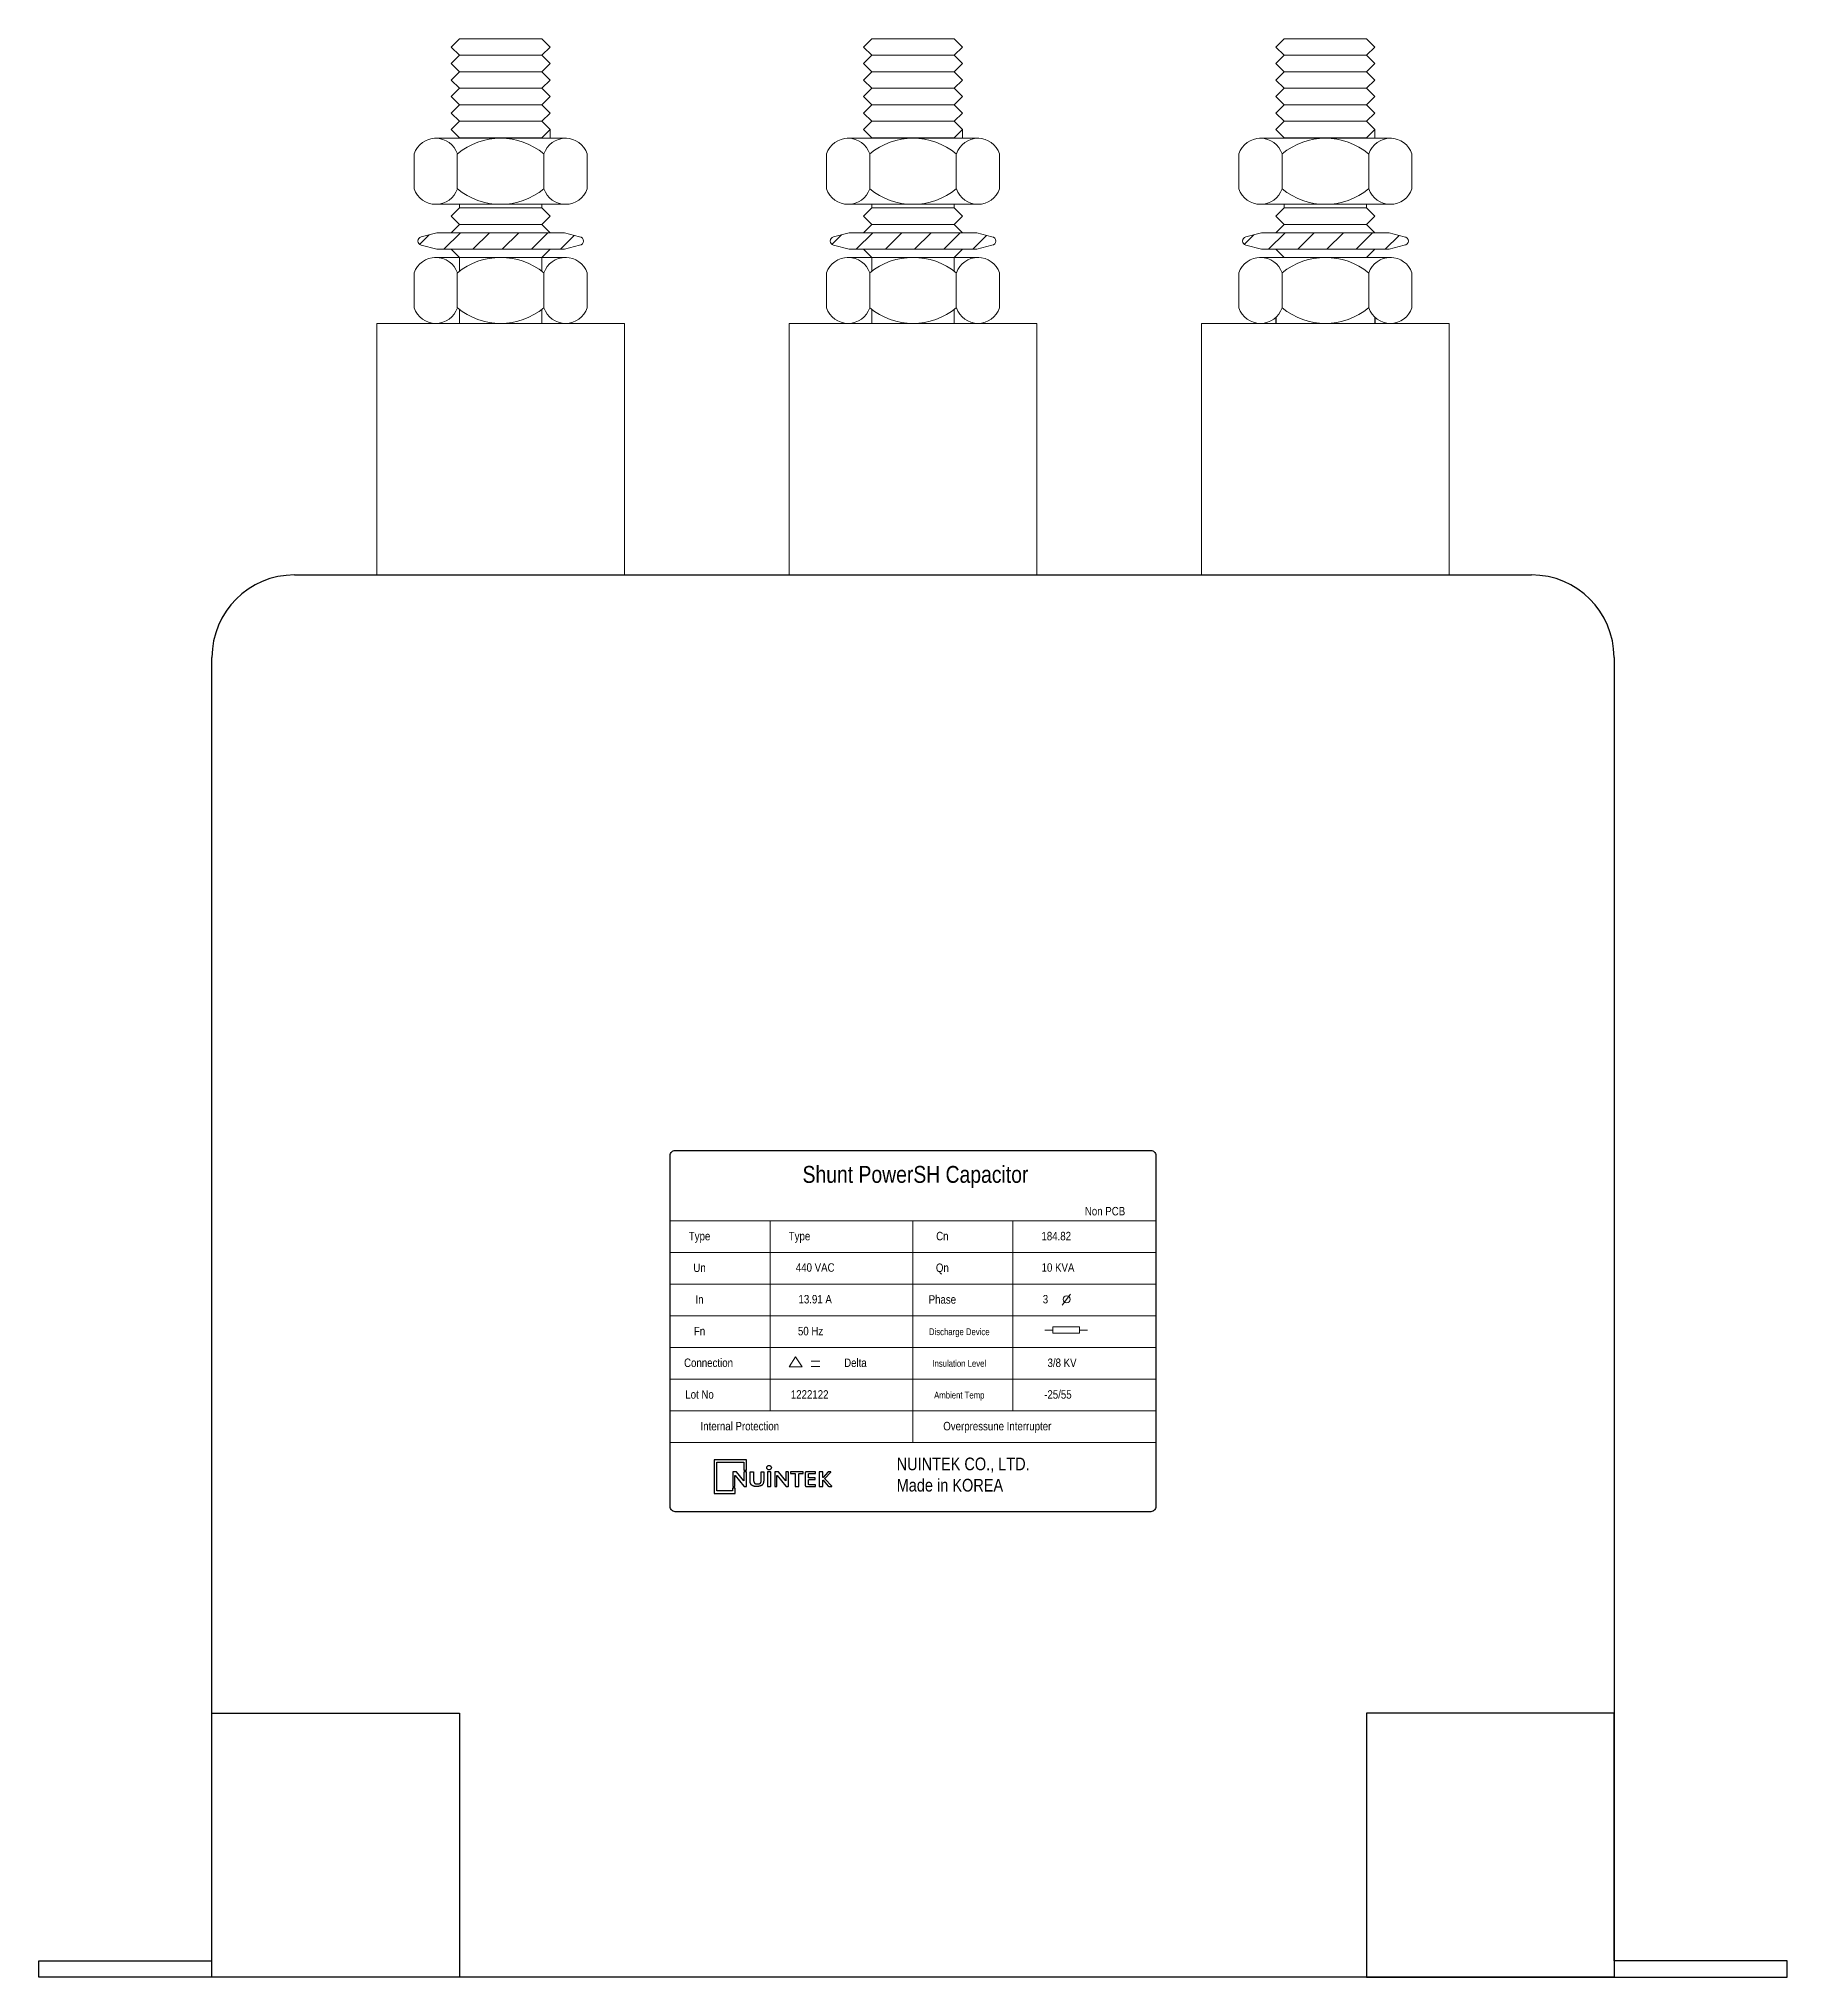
# Model space of a CAD drawing. Header units: millimetres. Extents: x 0 to 212, y 0 to 235.
import ezdxf
from ezdxf.enums import TextEntityAlignment as Align

# ---------------------------------------------------------------- set-up
doc = ezdxf.new("R2010")
doc.units = ezdxf.units.MM
doc.layers.add('00', color=7, linetype='Continuous', lineweight=0)
doc.styles.add('Helvetica-Narrow', font='txt')

# ---------------------------------------------------------------- blocks, each defined once
blk = doc.blocks.new('Nuintek')
at = {"color": 150}
blk.add_lwpolyline([(1.82, 2.33), (1.82, 3.83), (-2.8, 3.83), (-2.8, 3.83), (-2.8, -0.99), (0.18, -0.99), (0.18, -0.23), (-0.18, -0.23), (-0.18, -0.63), (-2.44, -0.63), (-2.44, 3.47), (1.45, 3.47), (1.45, 2.33)], close=True, dxfattribs=at)
for points in [[(-0.11, 0), (0.11, 0, 0.414214), (0.15, 0.04), (0.15, 1.58, -0.70472), (0.17, 1.59), (1.45, 0.03, 0.224867), (1.51, 0), (1.75, 0, 0.414214), (1.79, 0.04), (1.79, 2.07, 0.414214), (1.75, 2.11), (1.49, 2.11, 0.414214), (1.45, 2.07), (1.45, 0.81, -0.706602), (1.43, 0.8), (0.4, 2.08, 0.226187), (0.34, 2.11), (-0.11, 2.11, 0.414214), (-0.15, 2.07), (-0.15, 0.04, 0.414214)], [(4.82, 2.07), (4.82, 0.04, 0.414214), (4.86, 0), (5.23, 0, 0.414214), (5.27, 0.04), (5.27, 2.07, 0.414214), (5.23, 2.11), (4.86, 2.11, 0.414214)], [(5.89, 0), (6.12, 0, 0.414214), (6.16, 0.04), (6.16, 1.58, -0.70472), (6.18, 1.59), (7.45, 0.03, 0.224867), (7.52, 0), (7.76, 0, 0.414214), (7.8, 0.04), (7.8, 2.07, 0.414214), (7.76, 2.11), (7.5, 2.11, 0.414214), (7.46, 2.07), (7.46, 0.81, -0.706602), (7.44, 0.8), (6.4, 2.08, 0.226187), (6.34, 2.11), (5.89, 2.11, 0.414214), (5.85, 2.07), (5.85, 0.04, 0.414214)], [(9.86, 2.11), (8.15, 2.11, 0.414214), (8.11, 2.07), (8.11, 1.89, 0.414214), (8.15, 1.85), (8.74, 1.85, -0.414214), (8.78, 1.81), (8.78, 0.04, 0.414214), (8.82, 0), (9.26, 0, 0.414214), (9.3, 0.04), (9.3, 1.81, -0.414214), (9.34, 1.85), (9.86, 1.85, 0.414214), (9.9, 1.89), (9.9, 2.07, 0.414214)], [(11.68, 2.11), (10.37, 2.11, 0.414214), (10.22, 1.96), (10.22, 0.15, 0.414214), (10.37, 0), (11.68, 0), (11.68, 0.26), (10.74, 0.26, -0.414214), (10.7, 0.3), (10.7, 0.94, -0.414214), (10.74, 0.98), (11.66, 0.98), (11.66, 1.24), (10.74, 1.24, -0.414214), (10.7, 1.28), (10.7, 1.81, -0.414214), (10.74, 1.85), (11.68, 1.85)], [(13.02, 1.14), (13.86, 2.07, 0.650559), (13.85, 2.11), (13.58, 2.11, 0.208632), (13.47, 2.06), (12.77, 1.31, -0.681762), (12.75, 1.31), (12.75, 2.07, 0.414214), (12.71, 2.11), (12.23, 2.11, 0.414214), (12.19, 2.07), (12.19, 0.04, 0.414214), (12.23, 0), (12.71, 0, 0.414214), (12.75, 0.04), (12.75, 0.88, -0.687152), (12.77, 0.89), (13.52, 0.05, 0.212465), (13.64, 0), (13.99, 0, 0.656311), (14.01, 0.04), (13.02, 1.09, -0.390361)]]:
    blk.add_lwpolyline(points, format="xyb", close=True, dxfattribs=at)
blk.add_circle((5.04, 2.69), 0.326, dxfattribs=at)
blk.add_rational_spline([(2.31, 0.85), (2.31, 0.53), (2.41, 0.3), (2.61, 0.16), (2.75, 0.05), (2.95, 0), (3.2, 0), (3.44, 0), (3.82, 0.05), (3.97, 0.16), (4.17, 0.3), (4.27, 0.53), (4.27, 0.85), (4.27, 1.26), (4.27, 1.66), (4.27, 2.07), (4.27, 2.09), (4.25, 2.11), (4.23, 2.11), (4.14, 2.11), (4.06, 2.11), (3.97, 2.11), (3.95, 2.11), (3.93, 2.09), (3.93, 2.07), (3.93, 1.66), (3.93, 1.25), (3.93, 0.83), (3.93, 0.69), (3.88, 0.57), (3.78, 0.48), (3.68, 0.4), (3.54, 0.36), (3.38, 0.36), (3.21, 0.36), (3.08, 0.4), (2.98, 0.48), (2.88, 0.57), (2.83, 0.69), (2.83, 0.83), (2.83, 1.25), (2.83, 1.66), (2.83, 2.07), (2.83, 2.08), (2.83, 2.09), (2.82, 2.1), (2.81, 2.11), (2.8, 2.11), (2.79, 2.11), (2.64, 2.11), (2.5, 2.11), (2.35, 2.11), (2.34, 2.11), (2.33, 2.11), (2.32, 2.1), (2.31, 2.09), (2.31, 2.08), (2.31, 2.07), (2.31, 1.66), (2.31, 1.26), (2.31, 0.85)], [1, 1, 1, 1, 1, 1, 1, 1, 1, 1, 1, 1, 1, 1, 1, 1, 0.804737854124, 0.804737854124, 1, 1, 1, 1, 0.804737854124, 0.804737854124, 1, 1, 1, 1, 1, 1, 1, 1, 1, 1, 1, 1, 1, 1, 1, 1, 1, 1, 1, 0.949253021674, 0.949253021674, 1, 0.949253021674, 0.949253021674, 1, 1, 1, 1, 0.949253021674, 0.949253021674, 1, 0.949253021674, 0.949253021674, 1, 1, 1, 1], degree=3, knots=[0, 0, 0, 0, 1, 1, 1, 2, 2, 2, 3, 3, 3, 4, 4, 4, 5, 5, 5, 6.570796, 6.570796, 6.570796, 7.570796, 7.570796, 7.570796, 9.141593, 9.141593, 9.141593, 10.141593, 10.141593, 10.141593, 11.141593, 11.141593, 11.141593, 12.141593, 12.141593, 12.141593, 13.141593, 13.141593, 13.141593, 14.141593, 14.141593, 14.141593, 15.141593, 15.141593, 15.141593, 15.926991, 15.926991, 15.926991, 16.712389, 16.712389, 16.712389, 17.712389, 17.712389, 17.712389, 18.497787, 18.497787, 18.497787, 19.283185, 19.283185, 19.283185, 20.283185, 20.283185, 20.283185, 20.283185], dxfattribs=at)
blk = doc.blocks.new('*U466')
at = {"color": 74, "lineweight": 5}
for p, q in [((-55, 111.37), (-56, 112.37)), ((-45, 111.37), (-55, 111.37)), ((-45, 111.37), (-44, 112.37)), ((-5, 111.37), (-6, 112.37)), ((5, 111.37), (-5, 111.37)), ((5, 111.37), (6, 112.37)), ((45, 111.37), (44, 112.37)), ((55, 111.37), (45, 111.37)), ((55, 111.37), (56, 112.37)), ((-55, 109.37), (-56, 110.37)), ((-55, 107.37), (-56, 108.37)), ((-55, 107.37), (-56, 108.37)), ((-45, 109.37), (-55, 109.37)), ((-45, 109.37), (-44, 110.37)), ((-45, 107.37), (-44, 108.37)), ((-45, 107.37), (-44, 108.37)), ((-5, 109.37), (-6, 110.37)), ((-5, 107.37), (-6, 108.37)), ((-5, 107.37), (-6, 108.37)), ((5, 109.37), (-5, 109.37)), ((5, 109.37), (6, 110.37)), ((5, 107.37), (6, 108.37)), ((5, 107.37), (6, 108.37)), ((45, 109.37), (44, 110.37)), ((45, 107.37), (44, 108.37)), ((45, 107.37), (44, 108.37)), ((55, 109.37), (45, 109.37)), ((55, 109.37), (56, 110.37)), ((55, 107.37), (56, 108.37)), ((55, 107.37), (56, 108.37)), ((-55, 105.37), (-56, 106.37)), ((-55, 105.37), (-56, 106.37)), ((-45, 107.37), (-55, 107.37)), ((-45, 107.37), (-55, 107.37)), ((-45, 105.37), (-44, 106.37)), ((-45, 105.37), (-44, 106.37)), ((-5, 105.37), (-6, 106.37)), ((-5, 105.37), (-6, 106.37)), ((5, 107.37), (-5, 107.37)), ((5, 107.37), (-5, 107.37)), ((5, 105.37), (6, 106.37)), ((5, 105.37), (6, 106.37)), ((45, 105.37), (44, 106.37)), ((45, 105.37), (44, 106.37)), ((55, 107.37), (45, 107.37)), ((55, 107.37), (45, 107.37)), ((55, 105.37), (56, 106.37)), ((55, 105.37), (56, 106.37)), ((-55, 103.37), (-56, 104.37)), ((-45, 105.37), (-55, 105.37)), ((-45, 105.37), (-55, 105.37)), ((-45, 103.37), (-44, 104.37)), ((-5, 103.37), (-6, 104.37)), ((5, 105.37), (-5, 105.37)), ((5, 105.37), (-5, 105.37)), ((5, 103.37), (6, 104.37)), ((45, 103.37), (44, 104.37)), ((55, 105.37), (45, 105.37)), ((55, 105.37), (45, 105.37)), ((55, 103.37), (56, 104.37)), ((-55, 101.37), (-56, 102.37)), ((-45, 103.37), (-55, 103.37)), ((-45, 101.37), (-55, 101.37)), ((-45, 101.37), (-44, 102.37)), ((-5, 101.37), (-6, 102.37)), ((5, 103.37), (-5, 103.37)), ((5, 101.37), (-5, 101.37)), ((5, 101.37), (6, 102.37)), ((45, 101.37), (44, 102.37)), ((55, 103.37), (45, 103.37)), ((55, 101.37), (45, 101.37)), ((55, 101.37), (56, 102.37)), ((-55, 90.86), (-56, 91.86)), ((-55, 92.86), (-55, 93.3)), ((-45, 92.86), (-55, 92.86)), ((-45, 92.86), (-45, 93.3)), ((-45, 90.86), (-44, 91.86)), ((-5, 90.86), (-6, 91.86)), ((-5, 92.86), (-5, 93.3)), ((5, 92.86), (-5, 92.86)), ((5, 92.86), (5, 93.3)), ((5, 90.86), (6, 91.86)), ((45, 90.86), (44, 91.86)), ((45, 92.86), (45, 93.3)), ((55, 92.86), (45, 92.86)), ((55, 92.86), (55, 93.3)), ((55, 90.86), (56, 91.86)), ((-59.83, 88.44), (-58.66, 89.6)), ((-57.75, 89.85), (-59.65, 89.34)), ((-57.75, 89.85), (-55.5, 89.85)), ((-57.75, 89.85), (-42.25, 89.85)), ((-56.88, 87.85), (-54.88, 89.85)), ((-55.99, 89.85), (-56, 89.86)), ((-55.99, 89.85), (-56, 89.86)), ((-45, 90.86), (-55, 90.86)), ((-53.35, 87.85), (-51.35, 89.85)), ((-49.81, 87.85), (-47.81, 89.85)), ((-46.27, 87.85), (-44.27, 89.85)), ((-42.25, 89.85), (-44.5, 89.85)), ((-44.01, 89.85), (-44, 89.86)), ((-44.01, 89.85), (-44, 89.86)), ((-42.74, 87.85), (-41.07, 89.52)), ((-40.44, 89.35), (-42.25, 89.85)), ((-9.83, 88.44), (-8.66, 89.6)), ((-7.75, 89.85), (-9.65, 89.34)), ((-7.75, 89.85), (7.75, 89.85)), ((-7.75, 89.85), (-5.5, 89.85)), ((-6.88, 87.85), (-4.88, 89.85)), ((-5.99, 89.85), (-6, 89.86)), ((-5.99, 89.85), (-6, 89.86)), ((5, 90.86), (-5, 90.86)), ((-3.35, 87.85), (-1.35, 89.85)), ((0.19, 87.85), (2.19, 89.85)), ((3.73, 87.85), (5.73, 89.85)), ((7.75, 89.85), (5.5, 89.85)), ((5.99, 89.85), (6, 89.86)), ((5.99, 89.85), (6, 89.86)), ((7.26, 87.85), (8.93, 89.52)), ((9.56, 89.35), (7.75, 89.85)), ((40.17, 88.44), (41.34, 89.6)), ((42.25, 89.85), (40.35, 89.34)), ((42.25, 89.85), (44.5, 89.85)), ((42.25, 89.85), (57.75, 89.85)), ((43.12, 87.85), (45.12, 89.85)), ((44.01, 89.85), (44, 89.86)), ((44.01, 89.85), (44, 89.86)), ((55, 90.86), (45, 90.86)), ((46.65, 87.85), (48.65, 89.85)), ((50.19, 87.85), (52.19, 89.85)), ((53.73, 87.85), (55.73, 89.85)), ((57.75, 89.85), (55.5, 89.85)), ((55.99, 89.85), (56, 89.86)), ((55.99, 89.85), (56, 89.86)), ((57.26, 87.85), (58.93, 89.52)), ((59.56, 89.35), (57.75, 89.85)), ((-57.75, 87.85), (-59.65, 88.36)), ((-55.5, 87.85), (-57.75, 87.85)), ((-42.25, 87.85), (-57.75, 87.85)), ((-55, 86.86), (-56, 87.86)), ((-45, 86.86), (-44, 87.86)), ((-45, 86.86), (-44, 87.86)), ((-42.25, 87.85), (-44.5, 87.85)), ((-40.44, 88.35), (-42.25, 87.85)), ((-7.75, 87.85), (-9.65, 88.36)), ((7.75, 87.85), (-7.75, 87.85)), ((-5.5, 87.85), (-7.75, 87.85)), ((-5, 86.86), (-6, 87.86)), ((5, 86.86), (6, 87.86)), ((5, 86.86), (6, 87.86)), ((7.75, 87.85), (5.5, 87.85)), ((9.56, 88.35), (7.75, 87.85)), ((42.25, 87.85), (40.35, 88.36)), ((44.5, 87.85), (42.25, 87.85)), ((57.75, 87.85), (42.25, 87.85)), ((45, 86.86), (44, 87.86)), ((55, 86.86), (56, 87.86)), ((55, 86.86), (56, 87.86)), ((57.75, 87.85), (55.5, 87.85)), ((59.56, 88.35), (57.75, 87.85)), ((-60.5, 80.74), (-60.5, 84.99)), ((-55, 86.86), (-55, 85.19)), ((-45, 86.86), (-55, 86.86)), ((-45, 86.86), (-55, 86.86)), ((-45, 86.86), (-45, 85.19)), ((-39.5, 80.74), (-39.5, 84.99)), ((-10.5, 80.74), (-10.5, 84.99)), ((-5, 86.86), (-5, 85.19)), ((5, 86.86), (-5, 86.86)), ((5, 86.86), (-5, 86.86)), ((5, 86.86), (5, 85.19)), ((10.5, 80.74), (10.5, 84.99)), ((39.5, 80.74), (39.5, 84.99)), ((55, 86.86), (45, 86.86)), ((55, 86.86), (45, 86.86)), ((60.5, 80.74), (60.5, 84.99)), ((-55, 80.54), (-55, 78.86)), ((-45, 80.54), (-45, 78.86)), ((-5, 80.54), (-5, 78.86)), ((5, 80.54), (5, 78.86)), ((-35, 78.86), (-65, 78.86)), ((-65, 78.86), (-65, 48.37)), ((-35, 48.37), (-35, 78.86)), ((15, 78.86), (-15, 78.86)), ((-15, 78.86), (-15, 48.37)), ((-15, 78.86), (-15, 48.37)), ((-15, 78.86), (-15, 48.37)), ((15, 48.37), (15, 78.86)), ((15, 48.37), (15, 78.86)), ((15, 48.37), (15, 78.86)), ((65, 78.86), (35, 78.86)), ((35, 78.86), (35, 48.37)), ((35, 78.86), (35, 48.37)), ((35, 78.86), (35, 48.37)), ((65, 48.37), (65, 78.86)), ((65, 48.37), (65, 78.86)), ((65, 48.37), (65, 78.86)), ((-35, 48.37), (-35, 76.86)), ((15, 48.37), (15, 76.86)), ((15, 48.37), (15, 76.86)), ((15, 48.37), (15, 76.86)), ((65, 48.37), (65, 76.86)), ((65, 48.37), (65, 76.86)), ((65, 48.37), (65, 76.86)), ((-50, 48.37), (-35, 48.37)), ((0, 48.37), (15, 48.37)), ((0, 48.37), (15, 48.37)), ((0, 48.37), (15, 48.37)), ((50, 48.37), (65, 48.37)), ((50, 48.37), (65, 48.37)), ((50, 48.37), (65, 48.37)), ((0, -21.39), (12, -21.39)), ((0, -21.39), (12, -21.39)), ((0, -21.39), (12, -21.39))]:
    blk.add_line(p, q, dxfattribs=at)
at = {"color": 74}
for p, q in [((44, 79.59), (44, 78.86)), ((56.01, 79.58), (56.01, 78.86)), ((-75, 48.37), (75, 48.37)), ((-75, 48.37), (75, 48.37)), ((-85, -121.63), (-85, 38.37)), ((85, 38.37), (85, -121.63)), ((-85, -119.63), (-85, -89.63)), ((-85, -89.63), (-55, -89.63)), ((-55, -89.63), (-55, -121.63)), ((55, -89.63), (55, -121.63)), ((85, -89.63), (55, -89.63)), ((85, -119.63), (85, -89.63)), ((-106, -121.63), (-106, -119.63)), ((-106, -119.63), (-85, -119.63)), ((106, -119.63), (85, -119.63)), ((106, -121.63), (106, -119.63)), ((-55, -121.63), (-106, -121.63)), ((85, -121.63), (-85, -121.63)), ((55, -121.63), (106, -121.63))]:
    blk.add_line(p, q, dxfattribs=at)
at = {"lineweight": 9}
for p, q in [((-29.44, -29.94), (29.44, -29.94)), ((-17.32, -29.94), (-17.32, -52.98)), ((0, -29.94), (0, -56.82)), ((12.12, -29.94), (12.12, -52.98)), ((-29.44, -33.78), (29.44, -33.78)), ((-29.44, -37.62), (29.44, -37.62)), ((18.1, -40.15), (19.11, -38.81)), ((-29.44, -41.46), (29.44, -41.46)), ((16.96, -43.18), (15.99, -43.18)), ((20.17, -43.18), (21.14, -43.18)), ((-29.44, -45.3), (29.44, -45.3)), ((-12.33, -46.95), (-11.3, -46.95)), ((-29.44, -49.14), (29.44, -49.14)), ((-12.33, -47.6), (-11.3, -47.6)), ((-29.44, -52.98), (29.44, -52.98)), ((-29.44, -56.82), (29.44, -56.82))]:
    blk.add_line(p, q, dxfattribs=at)
at = {"color": 150}
blk.add_lwpolyline([(-28.83, -21.39), (28.83, -21.39, -0.414214), (29.44, -22), (29.44, -64.57, -0.414214), (28.83, -65.19), (-28.83, -65.19, -0.414214), (-29.44, -64.57), (-29.44, -22, -0.414214)], format="xyb", close=True, dxfattribs=at)
at = {"lineweight": 9}
blk.add_lwpolyline([(16.96, -43.57), (20.17, -43.57), (20.17, -42.79), (16.96, -42.79)], close=True, dxfattribs=at)
blk.add_lwpolyline([(-15, -47.65), (-13.44, -47.65), (-14.26, -46.41), (-15, -47.65)], dxfattribs=at)
blk.add_circle((18.63, -39.45), 0.432, dxfattribs=at)
at = {"color": 74, "lineweight": 5}
for centre, start, end in [((-59.54, 88.85), 102.246, 257.754), ((-40.44, 88.85), 270, 90), ((-9.54, 88.85), 102.246, 257.754), ((9.56, 88.85), 270, 90), ((40.46, 88.85), 102.246, 257.754), ((59.56, 88.85), 270, 90)]:
    blk.add_arc(centre, 0.5, start, end, dxfattribs=at)
at = {"color": 74}
for centre, start, end in [((-75, 38.37), 90, 180), ((75, 38.37), 0, 90)]:
    blk.add_arc(centre, 10, start, end, dxfattribs=at)
at = {"layer": '00', "color": 74, "lineweight": 5}
for p, q in [((-56, 112.37), (-55, 113.37)), ((-55, 113.37), (-45, 113.37)), ((-44, 112.37), (-45, 113.37)), ((-6, 112.37), (-5, 113.37)), ((-5, 113.37), (5, 113.37)), ((6, 112.37), (5, 113.37)), ((44, 112.37), (45, 113.37)), ((45, 113.37), (55, 113.37)), ((56, 112.37), (55, 113.37)), ((-56, 110.37), (-55, 111.37)), ((-55, 111.37), (-45, 111.37)), ((-44, 110.37), (-45, 111.37)), ((-6, 110.37), (-5, 111.37)), ((-5, 111.37), (5, 111.37)), ((6, 110.37), (5, 111.37)), ((44, 110.37), (45, 111.37)), ((45, 111.37), (55, 111.37)), ((56, 110.37), (55, 111.37)), ((-56, 108.37), (-55, 109.37)), ((-56, 108.37), (-55, 109.37)), ((-55, 109.37), (-45, 109.37)), ((-55, 109.37), (-45, 109.37)), ((-44, 108.37), (-45, 109.37)), ((-44, 108.37), (-45, 109.37)), ((-6, 108.37), (-5, 109.37)), ((-6, 108.37), (-5, 109.37)), ((-5, 109.37), (5, 109.37)), ((-5, 109.37), (5, 109.37)), ((6, 108.37), (5, 109.37)), ((6, 108.37), (5, 109.37)), ((44, 108.37), (45, 109.37)), ((44, 108.37), (45, 109.37)), ((45, 109.37), (55, 109.37)), ((45, 109.37), (55, 109.37)), ((56, 108.37), (55, 109.37)), ((56, 108.37), (55, 109.37)), ((-56, 106.37), (-55, 107.37)), ((-56, 106.37), (-55, 107.37)), ((-55, 107.37), (-45, 107.37)), ((-55, 107.37), (-45, 107.37)), ((-44, 106.37), (-45, 107.37)), ((-44, 106.37), (-45, 107.37)), ((-6, 106.37), (-5, 107.37)), ((-6, 106.37), (-5, 107.37)), ((-5, 107.37), (5, 107.37)), ((-5, 107.37), (5, 107.37)), ((6, 106.37), (5, 107.37)), ((6, 106.37), (5, 107.37)), ((44, 106.37), (45, 107.37)), ((44, 106.37), (45, 107.37)), ((45, 107.37), (55, 107.37)), ((45, 107.37), (55, 107.37)), ((56, 106.37), (55, 107.37)), ((56, 106.37), (55, 107.37)), ((-56, 104.37), (-55, 105.37)), ((-55, 105.37), (-45, 105.37)), ((-44, 104.37), (-45, 105.37)), ((-6, 104.37), (-5, 105.37)), ((-5, 105.37), (5, 105.37)), ((6, 104.37), (5, 105.37)), ((44, 104.37), (45, 105.37)), ((45, 105.37), (55, 105.37)), ((56, 104.37), (55, 105.37)), ((-42, 101.3), (-58, 101.3)), ((-58, 101.3), (-43.99, 101.3)), ((-56, 102.37), (-55, 103.37)), ((-55, 103.37), (-45, 103.37)), ((-44, 102.37), (-45, 103.37)), ((-44, 101.3), (-44, 102.37)), ((-8, 101.3), (6.01, 101.3)), ((8, 101.3), (-8, 101.3)), ((-6, 102.37), (-5, 103.37)), ((-5, 103.37), (5, 103.37)), ((6, 102.37), (5, 103.37)), ((6, 101.3), (6, 102.37)), ((42, 101.3), (56.01, 101.3)), ((58, 101.3), (42, 101.3)), ((44, 102.37), (45, 103.37)), ((45, 103.37), (55, 103.37)), ((56, 102.37), (55, 103.37)), ((56, 101.3), (56, 102.37)), ((-60.5, 99.42), (-60.5, 95.18)), ((-55.25, 95.18), (-55.25, 99.42)), ((-44.75, 95.18), (-44.75, 99.42)), ((-39.5, 99.42), (-39.5, 95.18)), ((-10.5, 99.42), (-10.5, 95.18)), ((-5.25, 95.18), (-5.25, 99.42)), ((5.25, 95.18), (5.25, 99.42)), ((10.5, 99.42), (10.5, 95.18)), ((39.5, 99.42), (39.5, 95.18)), ((44.75, 95.18), (44.75, 99.42)), ((55.25, 95.18), (55.25, 99.42)), ((60.5, 99.42), (60.5, 95.18)), ((-42, 93.3), (-58, 93.3)), ((-56, 91.86), (-55, 92.86)), ((-55, 92.86), (-45, 92.86)), ((-44, 91.86), (-45, 92.86)), ((8, 93.3), (-8, 93.3)), ((-6, 91.86), (-5, 92.86)), ((-5, 92.86), (5, 92.86)), ((6, 91.86), (5, 92.86)), ((58, 93.3), (42, 93.3)), ((44, 91.86), (45, 92.86)), ((45, 92.86), (55, 92.86)), ((56, 91.86), (55, 92.86)), ((-56, 89.86), (-55, 90.86)), ((-56, 89.86), (-55, 90.86)), ((-55, 90.86), (-45, 90.86)), ((-55, 90.86), (-45, 90.86)), ((-44, 89.86), (-45, 90.86)), ((-44, 89.86), (-45, 90.86)), ((-6, 89.86), (-5, 90.86)), ((-6, 89.86), (-5, 90.86)), ((-5, 90.86), (5, 90.86)), ((-5, 90.86), (5, 90.86)), ((6, 89.86), (5, 90.86)), ((6, 89.86), (5, 90.86)), ((44, 89.86), (45, 90.86)), ((44, 89.86), (45, 90.86)), ((45, 90.86), (55, 90.86)), ((45, 90.86), (55, 90.86)), ((56, 89.86), (55, 90.86)), ((56, 89.86), (55, 90.86)), ((-60.5, 80.74), (-60.5, 84.99)), ((-60.5, 84.99), (-60.5, 80.74)), ((-58, 86.86), (-43.99, 86.86)), ((-42, 86.86), (-58, 86.86)), ((-55.25, 80.74), (-55.25, 84.99)), ((-55, 86.86), (-45, 86.86)), ((-44.75, 80.74), (-44.75, 84.99)), ((-39.5, 80.74), (-39.5, 84.99)), ((-39.5, 84.99), (-39.5, 80.74)), ((-10.5, 84.99), (-10.5, 80.74)), ((-10.5, 80.74), (-10.5, 84.99)), ((8, 86.86), (-8, 86.86)), ((-8, 86.86), (6.01, 86.86)), ((-5.25, 80.74), (-5.25, 84.99)), ((-5, 86.86), (5, 86.86)), ((5.25, 80.74), (5.25, 84.99)), ((10.5, 84.99), (10.5, 80.74)), ((10.5, 80.74), (10.5, 84.99)), ((39.5, 84.99), (39.5, 80.74)), ((39.5, 80.74), (39.5, 84.99)), ((58, 86.86), (42, 86.86)), ((42, 86.86), (56.01, 86.86)), ((44.75, 80.74), (44.75, 84.99)), ((45, 86.86), (55, 86.86)), ((55.25, 80.74), (55.25, 84.99)), ((60.5, 84.99), (60.5, 80.74)), ((60.5, 80.74), (60.5, 84.99)), ((-42, 78.86), (-58, 78.86)), ((-42, 78.86), (-58, 78.86)), ((-56.01, 78.86), (-43.99, 78.86)), ((8, 78.86), (-8, 78.86)), ((8, 78.86), (-8, 78.86)), ((-6.01, 78.86), (6.01, 78.86)), ((58, 78.86), (42, 78.86)), ((58, 78.86), (42, 78.86)), ((43.99, 78.86), (56.01, 78.86))]:
    blk.add_line(p, q, dxfattribs=at)
for centre, radius, start, end in [((-57.87, 98.53), 2.77, 18.8098, 161.1902), ((-50, 93.02), 8.28, 50.6699, 129.3301), ((-42.12, 98.53), 2.77, 18.8098, 161.1902), ((-7.87, 98.53), 2.77, 18.8098, 161.1902), ((0, 93.02), 8.28, 50.6699, 129.3301), ((7.88, 98.53), 2.77, 18.8098, 161.1902), ((42.13, 98.53), 2.77, 18.8098, 161.1902), ((50, 93.02), 8.28, 50.6699, 129.3301), ((57.88, 98.53), 2.77, 18.8098, 161.1902), ((-57.87, 96.07), 2.77, 198.8098, 341.1902), ((-50, 101.58), 8.28, 230.6699, 309.3301), ((-42.12, 96.07), 2.77, 198.8098, 341.1902), ((-7.87, 96.07), 2.77, 198.8098, 341.1902), ((0, 101.58), 8.28, 230.6699, 309.3301), ((7.88, 96.07), 2.77, 198.8098, 341.1902), ((42.13, 96.07), 2.77, 198.8098, 341.1902), ((50, 101.58), 8.28, 230.6699, 309.3301), ((57.88, 96.07), 2.77, 198.8098, 341.1902), ((-57.87, 84.09), 2.77, 18.8098, 161.1902), ((-50, 78.58), 8.28, 50.6699, 129.3301), ((-42.12, 84.09), 2.77, 18.8098, 161.1902), ((-7.87, 84.09), 2.77, 18.8098, 161.1902), ((0, 78.58), 8.28, 50.6699, 129.3301), ((7.88, 84.09), 2.77, 18.8098, 161.1902), ((42.13, 84.09), 2.77, 18.8098, 161.1902), ((50, 78.58), 8.28, 50.6699, 129.3301), ((57.88, 84.09), 2.77, 18.8098, 161.1902), ((-57.87, 81.63), 2.77, 198.8098, 341.1902), ((-57.87, 81.63), 2.77, 198.8098, 341.1902), ((-50, 87.15), 8.28, 230.6699, 309.3301), ((-50, 87.15), 8.28, 230.6699, 309.3301), ((-42.12, 81.63), 2.77, 198.8098, 341.1902), ((-42.12, 81.63), 2.77, 198.8098, 341.1902), ((-7.87, 81.63), 2.77, 198.8098, 341.1902), ((-7.87, 81.63), 2.77, 198.8098, 341.1902), ((0, 87.15), 8.28, 230.6699, 309.3301), ((0, 87.15), 8.28, 230.6699, 309.3301), ((7.88, 81.63), 2.77, 198.8098, 341.1902), ((7.88, 81.63), 2.77, 198.8098, 341.1902), ((42.13, 81.63), 2.77, 198.8098, 341.1902), ((42.13, 81.63), 2.77, 198.8098, 341.1902), ((50, 87.15), 8.28, 230.6699, 309.3301), ((50, 87.15), 8.28, 230.6699, 309.3301), ((57.88, 81.63), 2.77, 198.8098, 341.1902), ((57.88, 81.63), 2.77, 198.8098, 341.1902)]:
    blk.add_arc(centre, radius, start, end, dxfattribs=at)
at = {"xscale": 0.8469964196410728, "yscale": 0.8469964196410728, "zscale": 0.8469964196410728}
blk.add_blockref('Nuintek', (-21.72, -62.14), dxfattribs=at)
at = {"style": 'Helvetica-Narrow'}
for s, height, p in [('Shunt PowerSH Capacitor', 2.048, (0.3, -24.3)), ('Non PCB', 1.024, (23.28, -28.76)), ('Type', 1.024, (-25.88, -31.78)), ('Type', 1.024, (-13.76, -31.78)), ('Cn', 1.024, (3.56, -31.78)), ('184.82', 1.024, (17.37, -31.78)), ('Un', 1.024, (-25.88, -35.62)), ('Qn', 1.024, (3.56, -35.62)), ('In', 1.024, (-25.88, -39.46)), ('13.91 A', 1.024, (-11.86, -39.43)), ('Phase', 1.024, (3.56, -39.46)), ('3', 1.02, (16.06, -39.43)), ('Fn', 1.024, (-25.88, -43.3)), ('50 Hz', 1.024, (-12.42, -43.3)), ('Discharge Device', 0.8192, (5.61, -43.38)), ('Connection', 1.024, (-24.79, -47.14)), ('Delta', 1.024, (-6.98, -47.14)), ('Insulation Level', 0.8192, (5.61, -47.22)), ('3/8 KV', 1.024, (18.07, -47.14)), ('Lot No', 1.024, (-25.88, -50.98)), ('1222122', 1.024, (-12.53, -50.98)), ('Ambient Temp', 0.8192, (5.61, -51.06)), ('-25/55', 1.024, (17.57, -50.98)), ('Internal Protection', 1.024, (-21, -54.82)), ('Overpressune Interrupter', 1.024, (10.22, -54.82))]:
    blk.add_text(s, height=height, dxfattribs=at).set_placement(p, align=Align.MIDDLE_CENTER)
at = {"color": 1, "style": 'Helvetica-Narrow'}
for s, p in [('440 VAC', (-11.86, -35.59)), ('10 KVA', (17.58, -35.59))]:
    blk.add_text(s, height=1.024, dxfattribs=at).set_placement(p, align=Align.MIDDLE_CENTER)
at = {"style": 'Helvetica-Narrow'}
for s, p in [('NUINTEK CO., LTD.', (-1.98, -59.4)), ('Made in KOREA', (-1.98, -61.98))]:
    blk.add_text(s, height=1.536, dxfattribs=at).set_placement(p, align=Align.MIDDLE_LEFT)

msp = doc.modelspace()

# ---------------------------------------------------------------- block references
msp.add_blockref('*U466', (106, 121.63))

doc.saveas('drawing.dxf')
